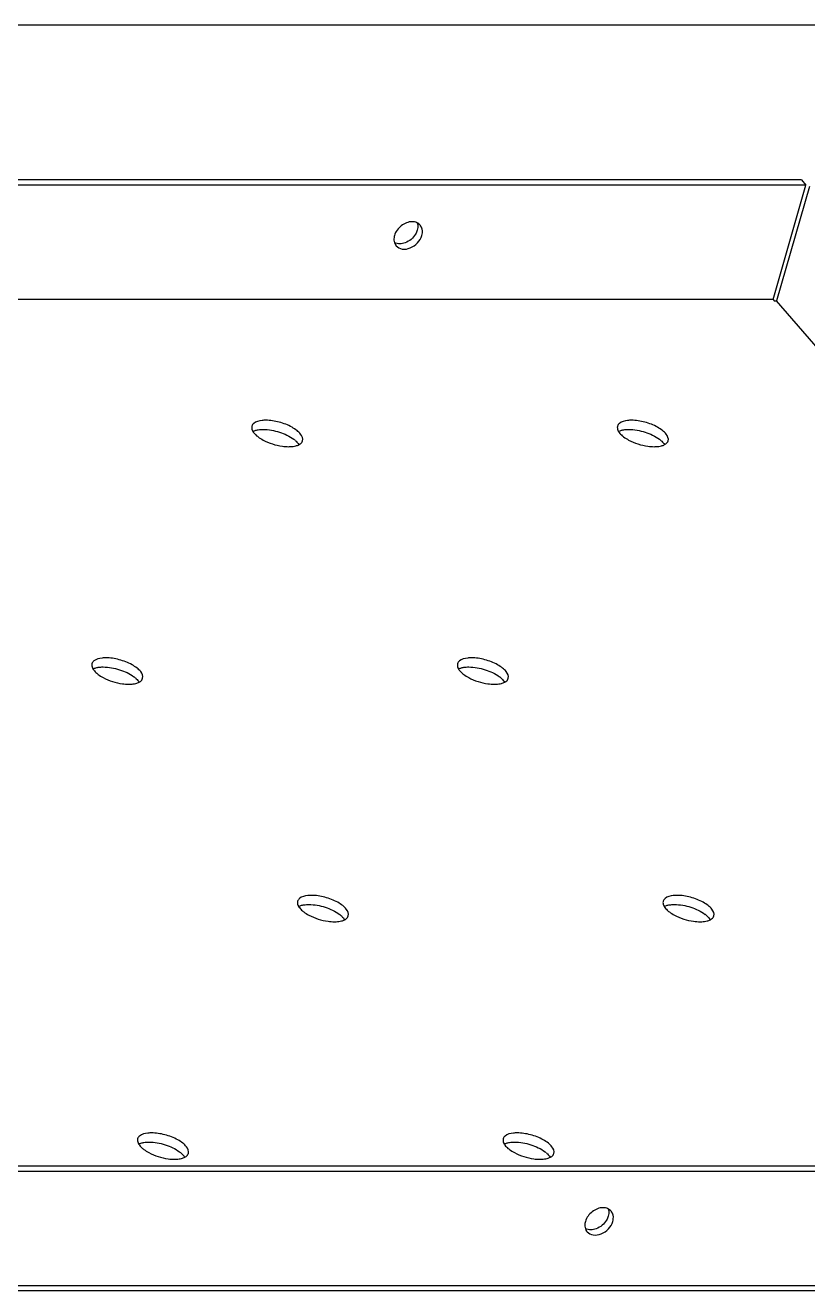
# Model space of a CAD drawing. Header units: millimetres. Extents: x -1 to 407, y -1 to 283.
# Drawn here: x 187.2 to 190.9, y 155.33 to 161.32 of the extents above; entities that cross this region are included whole.
import ezdxf

# ---------------------------------------------------------------- set-up
doc = ezdxf.new("R2010")
doc.units = ezdxf.units.MM
doc.header["$LTSCALE"] = 23.1
doc.layers.add('001-PCB', color=7, linetype='CONTINUOUS')

msp = doc.modelspace()

# ---------------------------------------------------------------- linework, layer by layer
at = {"layer": '001-PCB', "color": 7, "linetype": 'Continuous'}
for p, q in [((196.4306, 161.3191), (180.3061, 161.3191)), ((190.8744, 160.5871), (174.6849, 160.5871)), ((190.896, 160.5621), (174.7066, 160.5621)), ((190.7398, 160.0208), (190.896, 160.5621)), ((190.9123, 160.5558), (190.756, 160.0146)), ((190.8744, 160.5871), (190.896, 160.5621)), ((190.7398, 160.0208), (175.1645, 160.0208)), ((190.7398, 160.0208), (190.7452, 160.0146)), ((190.7452, 160.0146), (190.756, 160.0146)), ((194.3042, 155.9175), (190.756, 160.0146)), ((178.7289, 155.9175), (194.9184, 155.9175)), ((178.7506, 155.8925), (194.9401, 155.8925)), ((178.5943, 155.3512), (194.7838, 155.3512)), ((194.7622, 155.3262), (178.5727, 155.3262))]:
    msp.add_line(p, q, dxfattribs=at)
for centre, radius, start, end in [((189.0361, 160.3454), 0.0421, 35.46789, 40.87714), ((188.9863, 160.3024), 0.0421, 215.46789, 220.87714), ((188.3212, 159.4228), 0.053, 208.99124, 211.11954), ((188.3868, 159.2492), 0.1371, 49.72525, 52.97362), ((190.0532, 159.4228), 0.053, 208.99124, 211.11954), ((190.1188, 159.2492), 0.1371, 49.72525, 52.97362), ((187.5634, 158.2978), 0.053, 208.99124, 211.11954), ((187.629, 158.1242), 0.1371, 49.72525, 52.97362), ((189.2955, 158.2978), 0.053, 208.99124, 211.11954), ((189.3611, 158.1242), 0.1371, 49.72525, 52.97362), ((188.5377, 157.1728), 0.053, 208.99124, 211.11954), ((190.2697, 157.1728), 0.053, 208.99124, 211.11954), ((188.6033, 156.9992), 0.1371, 49.72525, 52.97362), ((190.3353, 156.9992), 0.1371, 49.72525, 52.97362), ((187.7799, 156.0478), 0.053, 208.99124, 211.11954), ((189.512, 156.0478), 0.053, 208.99124, 211.11954), ((187.8455, 155.8742), 0.1371, 49.72525, 52.97362), ((189.5776, 155.8742), 0.1371, 49.72525, 52.97362), ((189.9408, 155.6758), 0.0421, 35.46789, 40.87714), ((189.891, 155.6328), 0.0421, 215.46789, 220.87714)]:
    msp.add_arc(centre, radius, start, end, dxfattribs=at)
for points, knots in [([(189.0302, 160.3889), (189.0119, 160.3889), (188.9749, 160.3739), (188.9515, 160.342), (188.9463, 160.3239)], [0, 0, 0, 0, 0.493874, 1, 1, 1, 1]), ([(189.0762, 160.3239), (189.0774, 160.3281), (189.0805, 160.3434), (189.077, 160.3606), (189.0704, 160.3699)], [0, 0, 0, 0, 0.273047, 1, 1, 1, 1]), ([(188.9463, 160.3239), (188.9454, 160.3208), (188.9428, 160.3091), (188.9436, 160.2964), (188.9467, 160.2881)], [0, 0, 0, 0, 0.266626, 1, 1, 1, 1]), ([(188.9545, 160.2749), (188.9616, 160.2666), (188.985, 160.2554), (189.0236, 160.2627), (189.0574, 160.2864), (189.0724, 160.3109), (189.0762, 160.3239)], [0, 0, 0, 0, 0.212792, 0.460962, 0.735093, 1, 1, 1, 1]), ([(189.0545, 160.3489), (189.0526, 160.3424), (189.0411, 160.3165), (189.0173, 160.2965), (188.9974, 160.289)], [0, 0, 0, 0, 0.242747, 1, 1, 1, 1]), ([(188.2709, 159.4206), (188.2704, 159.4189), (188.269, 159.4108), (188.2718, 159.4026), (188.2748, 159.3971)], [0, 0, 0, 0, 0.229304, 1, 1, 1, 1]), ([(188.3368, 159.4485), (188.3308, 159.4485), (188.3113, 159.4475), (188.2904, 159.4427), (188.2799, 159.4338)], [0, 0, 0, 0, 0.30327, 1, 1, 1, 1]), ([(188.5111, 159.3514), (188.5141, 159.3619), (188.5047, 159.3824), (188.484, 159.4012), (188.4508, 159.4228), (188.4012, 159.4416), (188.3582, 159.4485), (188.3368, 159.4485)], [0, 0, 0, 0, 0.153752, 0.264999, 0.397975, 0.702161, 1, 1, 1, 1]), ([(190.0029, 159.4206), (190.0024, 159.4189), (190.0011, 159.4108), (190.0039, 159.4026), (190.0069, 159.3971)], [0, 0, 0, 0, 0.229304, 1, 1, 1, 1]), ([(190.0689, 159.4485), (190.0629, 159.4485), (190.0434, 159.4475), (190.0225, 159.4427), (190.0119, 159.4338)], [0, 0, 0, 0, 0.30327, 1, 1, 1, 1]), ([(190.2431, 159.3514), (190.2462, 159.3619), (190.2367, 159.3824), (190.216, 159.4012), (190.1828, 159.4228), (190.1333, 159.4416), (190.0902, 159.4485), (190.0689, 159.4485)], [0, 0, 0, 0, 0.153752, 0.264999, 0.397975, 0.702161, 1, 1, 1, 1]), ([(188.2754, 159.3958), (188.2767, 159.3965), (188.2825, 159.3992), (188.2887, 159.4011), (188.2934, 159.4021)], [0, 0, 0, 0, 0.230385, 1, 1, 1, 1]), ([(188.2758, 159.3954), (188.2768, 159.3937), (188.2819, 159.3863), (188.2882, 159.3799), (188.2934, 159.3754)], [0, 0, 0, 0, 0.225009, 1, 1, 1, 1]), ([(188.2934, 159.4021), (188.2958, 159.4027), (188.306, 159.4046), (188.3164, 159.4052), (188.3243, 159.4052)], [0, 0, 0, 0, 0.231113, 1, 1, 1, 1]), ([(188.2934, 159.3754), (188.2956, 159.3736), (188.3051, 159.3659), (188.3155, 159.3595), (188.3238, 159.355)], [0, 0, 0, 0, 0.231788, 1, 1, 1, 1]), ([(188.3238, 159.355), (188.3519, 159.3399), (188.3931, 159.3269), (188.4351, 159.3235), (188.4451, 159.3235)], [0, 0, 0, 0, 0.761323, 1, 1, 1, 1]), ([(188.3243, 159.4052), (188.3505, 159.4052), (188.4016, 159.3955), (188.4492, 159.3738), (188.4693, 159.3586)], [0, 0, 0, 0, 0.509314, 1, 1, 1, 1]), ([(188.4754, 159.3538), (188.4773, 159.3522), (188.4839, 159.3462), (188.4899, 159.3393), (188.4933, 159.3338)], [0, 0, 0, 0, 0.27554, 1, 1, 1, 1]), ([(188.4943, 159.3331), (188.4964, 159.3342), (188.5036, 159.3385), (188.5094, 159.3456), (188.5111, 159.3514)], [0, 0, 0, 0, 0.284584, 1, 1, 1, 1]), ([(190.0075, 159.3958), (190.0088, 159.3965), (190.0146, 159.3992), (190.0207, 159.4011), (190.0255, 159.4021)], [0, 0, 0, 0, 0.230385, 1, 1, 1, 1]), ([(190.0079, 159.3954), (190.0089, 159.3937), (190.0139, 159.3863), (190.0203, 159.3799), (190.0255, 159.3754)], [0, 0, 0, 0, 0.225009, 1, 1, 1, 1]), ([(190.0255, 159.4021), (190.0278, 159.4027), (190.038, 159.4046), (190.0484, 159.4052), (190.0564, 159.4052)], [0, 0, 0, 0, 0.231113, 1, 1, 1, 1]), ([(190.0255, 159.3754), (190.0276, 159.3736), (190.0372, 159.3659), (190.0476, 159.3595), (190.0558, 159.355)], [0, 0, 0, 0, 0.231788, 1, 1, 1, 1]), ([(190.0558, 159.355), (190.084, 159.3399), (190.1252, 159.3269), (190.1671, 159.3235), (190.1771, 159.3235)], [0, 0, 0, 0, 0.761323, 1, 1, 1, 1]), ([(190.0564, 159.4052), (190.0825, 159.4052), (190.1337, 159.3955), (190.1813, 159.3738), (190.2014, 159.3586)], [0, 0, 0, 0, 0.509314, 1, 1, 1, 1]), ([(190.2074, 159.3538), (190.2093, 159.3522), (190.216, 159.3462), (190.222, 159.3393), (190.2254, 159.3338)], [0, 0, 0, 0, 0.27554, 1, 1, 1, 1]), ([(190.2264, 159.3331), (190.2285, 159.3342), (190.2356, 159.3385), (190.2415, 159.3456), (190.2431, 159.3514)], [0, 0, 0, 0, 0.284584, 1, 1, 1, 1]), ([(188.4451, 159.3235), (188.4482, 159.3235), (188.4595, 159.3238), (188.4709, 159.3252), (188.479, 159.3273)], [0, 0, 0, 0, 0.270617, 1, 1, 1, 1]), ([(190.1771, 159.3235), (190.1802, 159.3235), (190.1916, 159.3238), (190.203, 159.3252), (190.211, 159.3273)], [0, 0, 0, 0, 0.270617, 1, 1, 1, 1]), ([(187.5131, 158.2956), (187.5126, 158.2939), (187.5113, 158.2858), (187.514, 158.2776), (187.5171, 158.2721)], [0, 0, 0, 0, 0.229304, 1, 1, 1, 1]), ([(187.5176, 158.2708), (187.5189, 158.2715), (187.5247, 158.2742), (187.5309, 158.2761), (187.5357, 158.2771)], [0, 0, 0, 0, 0.230385, 1, 1, 1, 1]), ([(187.5791, 158.3235), (187.5731, 158.3235), (187.5535, 158.3225), (187.5327, 158.3177), (187.5221, 158.3088)], [0, 0, 0, 0, 0.30327, 1, 1, 1, 1]), ([(187.5357, 158.2771), (187.538, 158.2777), (187.5482, 158.2796), (187.5586, 158.2802), (187.5666, 158.2802)], [0, 0, 0, 0, 0.231113, 1, 1, 1, 1]), ([(187.5666, 158.2802), (187.5927, 158.2802), (187.6438, 158.2705), (187.6915, 158.2488), (187.7116, 158.2336)], [0, 0, 0, 0, 0.509314, 1, 1, 1, 1]), ([(187.7533, 158.2264), (187.7563, 158.2369), (187.7469, 158.2574), (187.7262, 158.2762), (187.693, 158.2978), (187.6435, 158.3166), (187.6004, 158.3235), (187.5791, 158.3235)], [0, 0, 0, 0, 0.153752, 0.264999, 0.397975, 0.702161, 1, 1, 1, 1]), ([(189.2451, 158.2956), (189.2446, 158.2939), (189.2433, 158.2858), (189.2461, 158.2776), (189.2491, 158.2721)], [0, 0, 0, 0, 0.229304, 1, 1, 1, 1]), ([(189.2497, 158.2708), (189.251, 158.2715), (189.2568, 158.2742), (189.2629, 158.2761), (189.2677, 158.2771)], [0, 0, 0, 0, 0.230385, 1, 1, 1, 1]), ([(189.3111, 158.3235), (189.3051, 158.3235), (189.2856, 158.3225), (189.2647, 158.3177), (189.2541, 158.3088)], [0, 0, 0, 0, 0.30327, 1, 1, 1, 1]), ([(189.2677, 158.2771), (189.2701, 158.2777), (189.2803, 158.2796), (189.2907, 158.2802), (189.2986, 158.2802)], [0, 0, 0, 0, 0.231113, 1, 1, 1, 1]), ([(189.2986, 158.2802), (189.3248, 158.2802), (189.3759, 158.2705), (189.4235, 158.2488), (189.4436, 158.2336)], [0, 0, 0, 0, 0.509314, 1, 1, 1, 1]), ([(189.4853, 158.2264), (189.4884, 158.2369), (189.4789, 158.2574), (189.4582, 158.2762), (189.425, 158.2978), (189.3755, 158.3166), (189.3324, 158.3235), (189.3111, 158.3235)], [0, 0, 0, 0, 0.153752, 0.264999, 0.397975, 0.702161, 1, 1, 1, 1]), ([(187.518, 158.2704), (187.5191, 158.2687), (187.5241, 158.2613), (187.5304, 158.2549), (187.5357, 158.2504)], [0, 0, 0, 0, 0.225009, 1, 1, 1, 1]), ([(187.5357, 158.2504), (187.5378, 158.2486), (187.5473, 158.2409), (187.5578, 158.2345), (187.566, 158.23)], [0, 0, 0, 0, 0.231788, 1, 1, 1, 1]), ([(187.566, 158.23), (187.5941, 158.2149), (187.6354, 158.2019), (187.6773, 158.1985), (187.6873, 158.1985)], [0, 0, 0, 0, 0.761323, 1, 1, 1, 1]), ([(187.7176, 158.2288), (187.7195, 158.2272), (187.7262, 158.2212), (187.7321, 158.2143), (187.7356, 158.2088)], [0, 0, 0, 0, 0.27554, 1, 1, 1, 1]), ([(187.7366, 158.2081), (187.7387, 158.2092), (187.7458, 158.2135), (187.7516, 158.2206), (187.7533, 158.2264)], [0, 0, 0, 0, 0.284584, 1, 1, 1, 1]), ([(189.2501, 158.2704), (189.2511, 158.2687), (189.2561, 158.2613), (189.2625, 158.2549), (189.2677, 158.2504)], [0, 0, 0, 0, 0.225009, 1, 1, 1, 1]), ([(189.2677, 158.2504), (189.2699, 158.2486), (189.2794, 158.2409), (189.2898, 158.2345), (189.2981, 158.23)], [0, 0, 0, 0, 0.231788, 1, 1, 1, 1]), ([(189.2981, 158.23), (189.3262, 158.2149), (189.3674, 158.2019), (189.4093, 158.1985), (189.4194, 158.1985)], [0, 0, 0, 0, 0.761323, 1, 1, 1, 1]), ([(189.4497, 158.2288), (189.4516, 158.2272), (189.4582, 158.2212), (189.4642, 158.2143), (189.4676, 158.2088)], [0, 0, 0, 0, 0.27554, 1, 1, 1, 1]), ([(189.4686, 158.2081), (189.4707, 158.2092), (189.4779, 158.2135), (189.4837, 158.2206), (189.4853, 158.2264)], [0, 0, 0, 0, 0.284584, 1, 1, 1, 1]), ([(187.6873, 158.1985), (187.6904, 158.1985), (187.7018, 158.1988), (187.7132, 158.2002), (187.7212, 158.2023)], [0, 0, 0, 0, 0.270617, 1, 1, 1, 1]), ([(189.4194, 158.1985), (189.4225, 158.1985), (189.4338, 158.1988), (189.4452, 158.2002), (189.4533, 158.2023)], [0, 0, 0, 0, 0.270617, 1, 1, 1, 1]), ([(188.5533, 157.1985), (188.5473, 157.1985), (188.5278, 157.1975), (188.5069, 157.1927), (188.4964, 157.1838)], [0, 0, 0, 0, 0.30327, 1, 1, 1, 1]), ([(188.7276, 157.1014), (188.7306, 157.1119), (188.7212, 157.1324), (188.7005, 157.1512), (188.6673, 157.1728), (188.6177, 157.1916), (188.5747, 157.1985), (188.5533, 157.1985)], [0, 0, 0, 0, 0.153752, 0.264999, 0.397975, 0.702161, 1, 1, 1, 1]), ([(190.2854, 157.1985), (190.2794, 157.1985), (190.2599, 157.1975), (190.239, 157.1927), (190.2284, 157.1838)], [0, 0, 0, 0, 0.30327, 1, 1, 1, 1]), ([(190.4596, 157.1014), (190.4627, 157.1119), (190.4532, 157.1324), (190.4325, 157.1512), (190.3993, 157.1728), (190.3498, 157.1916), (190.3067, 157.1985), (190.2854, 157.1985)], [0, 0, 0, 0, 0.153752, 0.264999, 0.397975, 0.702161, 1, 1, 1, 1]), ([(188.4874, 157.1706), (188.4869, 157.1689), (188.4855, 157.1608), (188.4883, 157.1526), (188.4913, 157.1471)], [0, 0, 0, 0, 0.229304, 1, 1, 1, 1]), ([(188.4919, 157.1458), (188.4932, 157.1465), (188.499, 157.1492), (188.5052, 157.1511), (188.51, 157.1521)], [0, 0, 0, 0, 0.230385, 1, 1, 1, 1]), ([(188.4923, 157.1454), (188.4934, 157.1437), (188.4984, 157.1363), (188.5047, 157.1299), (188.51, 157.1254)], [0, 0, 0, 0, 0.225009, 1, 1, 1, 1]), ([(188.51, 157.1521), (188.5123, 157.1527), (188.5225, 157.1546), (188.5329, 157.1552), (188.5408, 157.1552)], [0, 0, 0, 0, 0.231113, 1, 1, 1, 1]), ([(188.5408, 157.1552), (188.567, 157.1552), (188.6181, 157.1455), (188.6657, 157.1238), (188.6858, 157.1086)], [0, 0, 0, 0, 0.509314, 1, 1, 1, 1]), ([(190.2194, 157.1706), (190.2189, 157.1689), (190.2176, 157.1608), (190.2204, 157.1526), (190.2234, 157.1471)], [0, 0, 0, 0, 0.229304, 1, 1, 1, 1]), ([(190.224, 157.1458), (190.2253, 157.1465), (190.2311, 157.1492), (190.2372, 157.1511), (190.242, 157.1521)], [0, 0, 0, 0, 0.230385, 1, 1, 1, 1]), ([(190.2244, 157.1454), (190.2254, 157.1437), (190.2304, 157.1363), (190.2368, 157.1299), (190.242, 157.1254)], [0, 0, 0, 0, 0.225009, 1, 1, 1, 1]), ([(190.242, 157.1521), (190.2443, 157.1527), (190.2545, 157.1546), (190.2649, 157.1552), (190.2729, 157.1552)], [0, 0, 0, 0, 0.231113, 1, 1, 1, 1]), ([(190.2729, 157.1552), (190.299, 157.1552), (190.3502, 157.1455), (190.3978, 157.1238), (190.4179, 157.1086)], [0, 0, 0, 0, 0.509314, 1, 1, 1, 1]), ([(188.51, 157.1254), (188.5121, 157.1236), (188.5216, 157.1159), (188.532, 157.1095), (188.5403, 157.105)], [0, 0, 0, 0, 0.231788, 1, 1, 1, 1]), ([(188.5403, 157.105), (188.5684, 157.0899), (188.6097, 157.0769), (188.6516, 157.0735), (188.6616, 157.0735)], [0, 0, 0, 0, 0.761323, 1, 1, 1, 1]), ([(188.6616, 157.0735), (188.6647, 157.0735), (188.6761, 157.0738), (188.6875, 157.0752), (188.6955, 157.0773)], [0, 0, 0, 0, 0.270617, 1, 1, 1, 1]), ([(188.6919, 157.1038), (188.6938, 157.1022), (188.7004, 157.0962), (188.7064, 157.0893), (188.7098, 157.0838)], [0, 0, 0, 0, 0.27554, 1, 1, 1, 1]), ([(188.7108, 157.0831), (188.7129, 157.0842), (188.7201, 157.0885), (188.7259, 157.0956), (188.7276, 157.1014)], [0, 0, 0, 0, 0.284584, 1, 1, 1, 1]), ([(190.242, 157.1254), (190.2442, 157.1236), (190.2537, 157.1159), (190.2641, 157.1095), (190.2723, 157.105)], [0, 0, 0, 0, 0.231788, 1, 1, 1, 1]), ([(190.2723, 157.105), (190.3005, 157.0899), (190.3417, 157.0769), (190.3836, 157.0735), (190.3936, 157.0735)], [0, 0, 0, 0, 0.761323, 1, 1, 1, 1]), ([(190.3936, 157.0735), (190.3967, 157.0735), (190.4081, 157.0738), (190.4195, 157.0752), (190.4275, 157.0773)], [0, 0, 0, 0, 0.270617, 1, 1, 1, 1]), ([(190.424, 157.1038), (190.4258, 157.1022), (190.4325, 157.0962), (190.4385, 157.0893), (190.4419, 157.0838)], [0, 0, 0, 0, 0.27554, 1, 1, 1, 1]), ([(190.4429, 157.0831), (190.445, 157.0842), (190.4521, 157.0885), (190.458, 157.0956), (190.4596, 157.1014)], [0, 0, 0, 0, 0.284584, 1, 1, 1, 1]), ([(187.7956, 156.0735), (187.7896, 156.0735), (187.77, 156.0725), (187.7492, 156.0677), (187.7386, 156.0588)], [0, 0, 0, 0, 0.30327, 1, 1, 1, 1]), ([(187.9698, 155.9764), (187.9728, 155.9869), (187.9634, 156.0074), (187.9427, 156.0262), (187.9095, 156.0478), (187.86, 156.0666), (187.8169, 156.0735), (187.7956, 156.0735)], [0, 0, 0, 0, 0.153752, 0.264999, 0.397975, 0.702161, 1, 1, 1, 1]), ([(189.5276, 156.0735), (189.5216, 156.0735), (189.5021, 156.0725), (189.4812, 156.0677), (189.4706, 156.0588)], [0, 0, 0, 0, 0.30327, 1, 1, 1, 1]), ([(189.7019, 155.9764), (189.7049, 155.9869), (189.6954, 156.0074), (189.6747, 156.0262), (189.6415, 156.0478), (189.592, 156.0666), (189.5489, 156.0735), (189.5276, 156.0735)], [0, 0, 0, 0, 0.153752, 0.264999, 0.397975, 0.702161, 1, 1, 1, 1]), ([(187.7296, 156.0456), (187.7291, 156.0439), (187.7278, 156.0358), (187.7305, 156.0276), (187.7336, 156.0221)], [0, 0, 0, 0, 0.229304, 1, 1, 1, 1]), ([(187.7341, 156.0208), (187.7355, 156.0215), (187.7412, 156.0242), (187.7474, 156.0261), (187.7522, 156.0271)], [0, 0, 0, 0, 0.230385, 1, 1, 1, 1]), ([(187.7345, 156.0204), (187.7356, 156.0187), (187.7406, 156.0113), (187.7469, 156.0049), (187.7522, 156.0004)], [0, 0, 0, 0, 0.225009, 1, 1, 1, 1]), ([(187.7522, 156.0271), (187.7545, 156.0277), (187.7647, 156.0296), (187.7751, 156.0302), (187.7831, 156.0302)], [0, 0, 0, 0, 0.231113, 1, 1, 1, 1]), ([(187.7522, 156.0004), (187.7543, 155.9986), (187.7638, 155.9909), (187.7743, 155.9845), (187.7825, 155.98)], [0, 0, 0, 0, 0.231788, 1, 1, 1, 1]), ([(187.7831, 156.0302), (187.8092, 156.0302), (187.8604, 156.0205), (187.908, 155.9988), (187.9281, 155.9836)], [0, 0, 0, 0, 0.509314, 1, 1, 1, 1]), ([(189.4617, 156.0456), (189.4611, 156.0439), (189.4598, 156.0358), (189.4626, 156.0276), (189.4656, 156.0221)], [0, 0, 0, 0, 0.229304, 1, 1, 1, 1]), ([(189.4662, 156.0208), (189.4675, 156.0215), (189.4733, 156.0242), (189.4794, 156.0261), (189.4842, 156.0271)], [0, 0, 0, 0, 0.230385, 1, 1, 1, 1]), ([(189.4666, 156.0204), (189.4676, 156.0187), (189.4726, 156.0113), (189.479, 156.0049), (189.4842, 156.0004)], [0, 0, 0, 0, 0.225009, 1, 1, 1, 1]), ([(189.4842, 156.0271), (189.4866, 156.0277), (189.4968, 156.0296), (189.5072, 156.0302), (189.5151, 156.0302)], [0, 0, 0, 0, 0.231113, 1, 1, 1, 1]), ([(189.4842, 156.0004), (189.4864, 155.9986), (189.4959, 155.9909), (189.5063, 155.9845), (189.5146, 155.98)], [0, 0, 0, 0, 0.231788, 1, 1, 1, 1]), ([(189.5151, 156.0302), (189.5413, 156.0302), (189.5924, 156.0205), (189.64, 155.9988), (189.6601, 155.9836)], [0, 0, 0, 0, 0.509314, 1, 1, 1, 1]), ([(187.7825, 155.98), (187.8107, 155.9649), (187.8519, 155.9519), (187.8938, 155.9485), (187.9038, 155.9485)], [0, 0, 0, 0, 0.761323, 1, 1, 1, 1]), ([(187.9038, 155.9485), (187.9069, 155.9485), (187.9183, 155.9488), (187.9297, 155.9502), (187.9377, 155.9523)], [0, 0, 0, 0, 0.270617, 1, 1, 1, 1]), ([(187.9341, 155.9788), (187.936, 155.9772), (187.9427, 155.9712), (187.9487, 155.9643), (187.9521, 155.9588)], [0, 0, 0, 0, 0.27554, 1, 1, 1, 1]), ([(187.9531, 155.9581), (187.9552, 155.9592), (187.9623, 155.9635), (187.9681, 155.9706), (187.9698, 155.9764)], [0, 0, 0, 0, 0.284584, 1, 1, 1, 1]), ([(189.5146, 155.98), (189.5427, 155.9649), (189.5839, 155.9519), (189.6259, 155.9485), (189.6359, 155.9485)], [0, 0, 0, 0, 0.761323, 1, 1, 1, 1]), ([(189.6359, 155.9485), (189.639, 155.9485), (189.6503, 155.9488), (189.6617, 155.9502), (189.6698, 155.9523)], [0, 0, 0, 0, 0.270617, 1, 1, 1, 1]), ([(189.6662, 155.9788), (189.6681, 155.9772), (189.6747, 155.9712), (189.6807, 155.9643), (189.6841, 155.9588)], [0, 0, 0, 0, 0.27554, 1, 1, 1, 1]), ([(189.6851, 155.9581), (189.6872, 155.9592), (189.6944, 155.9635), (189.7002, 155.9706), (189.7019, 155.9764)], [0, 0, 0, 0, 0.284584, 1, 1, 1, 1]), ([(189.9349, 155.7193), (189.9166, 155.7193), (189.8796, 155.7042), (189.8562, 155.6723), (189.851, 155.6543)], [0, 0, 0, 0, 0.493874, 1, 1, 1, 1]), ([(189.9809, 155.6543), (189.982, 155.6584), (189.9852, 155.6738), (189.9817, 155.6909), (189.9751, 155.7002)], [0, 0, 0, 0, 0.273047, 1, 1, 1, 1]), ([(189.851, 155.6543), (189.8501, 155.6512), (189.8475, 155.6394), (189.8483, 155.6267), (189.8514, 155.6184)], [0, 0, 0, 0, 0.266626, 1, 1, 1, 1]), ([(189.8592, 155.6052), (189.8663, 155.597), (189.8897, 155.5858), (189.9283, 155.5931), (189.9621, 155.6167), (189.9771, 155.6413), (189.9809, 155.6543)], [0, 0, 0, 0, 0.212792, 0.460962, 0.735093, 1, 1, 1, 1]), ([(189.9592, 155.6793), (189.9573, 155.6727), (189.9458, 155.6469), (189.922, 155.6268), (189.902, 155.6194)], [0, 0, 0, 0, 0.242747, 1, 1, 1, 1])]:
    msp.add_open_spline(points, degree=3, knots=knots, dxfattribs=at)
for points in [[(189.053, 160.3841), (189.0459, 160.3874), (189.038, 160.3888), (189.0302, 160.3889)], [(189.068, 160.373), (189.0639, 160.3777), (189.0586, 160.3815), (189.053, 160.3841)], [(189.0541, 160.3847), (189.0554, 160.3812), (189.0563, 160.3776), (189.0567, 160.374)], [(189.0567, 160.374), (189.0578, 160.3657), (189.0569, 160.357), (189.0545, 160.3489)], [(188.9467, 160.2881), (188.9481, 160.2845), (188.9499, 160.2811), (188.9521, 160.278)], [(188.9711, 160.284), (188.9631, 160.2839), (188.9549, 160.2855), (188.9476, 160.2888)], [(188.9974, 160.289), (188.989, 160.2859), (188.98, 160.284), (188.9711, 160.284)], [(188.2799, 159.4338), (188.2758, 159.4304), (188.2723, 159.4258), (188.2709, 159.4206)], [(190.0119, 159.4338), (190.0078, 159.4304), (190.0044, 159.4258), (190.0029, 159.4206)], [(188.479, 159.3273), (188.4843, 159.3287), (188.4895, 159.3305), (188.4943, 159.3331)], [(190.211, 159.3273), (190.2163, 159.3287), (190.2216, 159.3305), (190.2264, 159.3331)], [(187.5221, 158.3088), (187.518, 158.3054), (187.5146, 158.3008), (187.5131, 158.2956)], [(189.2541, 158.3088), (189.2501, 158.3054), (189.2466, 158.3008), (189.2451, 158.2956)], [(187.7212, 158.2023), (187.7265, 158.2037), (187.7317, 158.2055), (187.7366, 158.2081)], [(189.4533, 158.2023), (189.4586, 158.2037), (189.4638, 158.2055), (189.4686, 158.2081)], [(188.4964, 157.1838), (188.4923, 157.1804), (188.4888, 157.1758), (188.4874, 157.1706)], [(190.2284, 157.1838), (190.2243, 157.1804), (190.2209, 157.1758), (190.2194, 157.1706)], [(188.6955, 157.0773), (188.7008, 157.0787), (188.706, 157.0805), (188.7108, 157.0831)], [(190.4275, 157.0773), (190.4328, 157.0787), (190.4381, 157.0805), (190.4429, 157.0831)], [(187.7386, 156.0588), (187.7345, 156.0554), (187.7311, 156.0508), (187.7296, 156.0456)], [(189.4706, 156.0588), (189.4666, 156.0554), (189.4631, 156.0508), (189.4617, 156.0456)], [(187.9377, 155.9523), (187.943, 155.9537), (187.9482, 155.9555), (187.9531, 155.9581)], [(189.6698, 155.9523), (189.6751, 155.9537), (189.6803, 155.9555), (189.6851, 155.9581)], [(189.9576, 155.7145), (189.9506, 155.7177), (189.9426, 155.7192), (189.9349, 155.7193)], [(189.9726, 155.7034), (189.9686, 155.7081), (189.9633, 155.7119), (189.9576, 155.7145)], [(189.9588, 155.7151), (189.9601, 155.7116), (189.9609, 155.708), (189.9614, 155.7043)], [(189.9614, 155.7043), (189.9625, 155.696), (189.9615, 155.6874), (189.9592, 155.6793)], [(189.8514, 155.6184), (189.8527, 155.6149), (189.8545, 155.6115), (189.8567, 155.6084)], [(189.8758, 155.6144), (189.8678, 155.6143), (189.8596, 155.6158), (189.8523, 155.6192)], [(189.902, 155.6194), (189.8937, 155.6163), (189.8847, 155.6144), (189.8758, 155.6144)]]:
    msp.add_open_spline(points, degree=3, dxfattribs=at)

doc.saveas('drawing.dxf')
